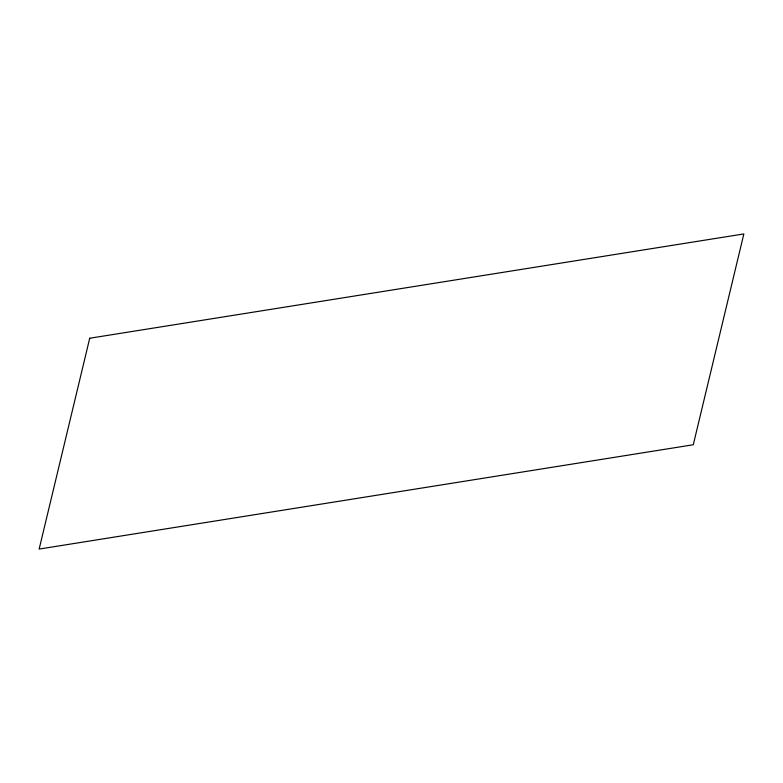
<?xml version="1.0" encoding="UTF-8"?>
<svg xmlns="http://www.w3.org/2000/svg" width="783" height="783" viewBox="0 0 783 783"><rect width="100%" height="100%" fill="white"/><g stroke="black" fill="none" stroke-linecap="round" stroke-linejoin="round"><path stroke-width="1.17" d="M89.722 338.236L39.15 549.069L693.278 444.764L743.85 233.931L89.722 338.236"/></g></svg>
